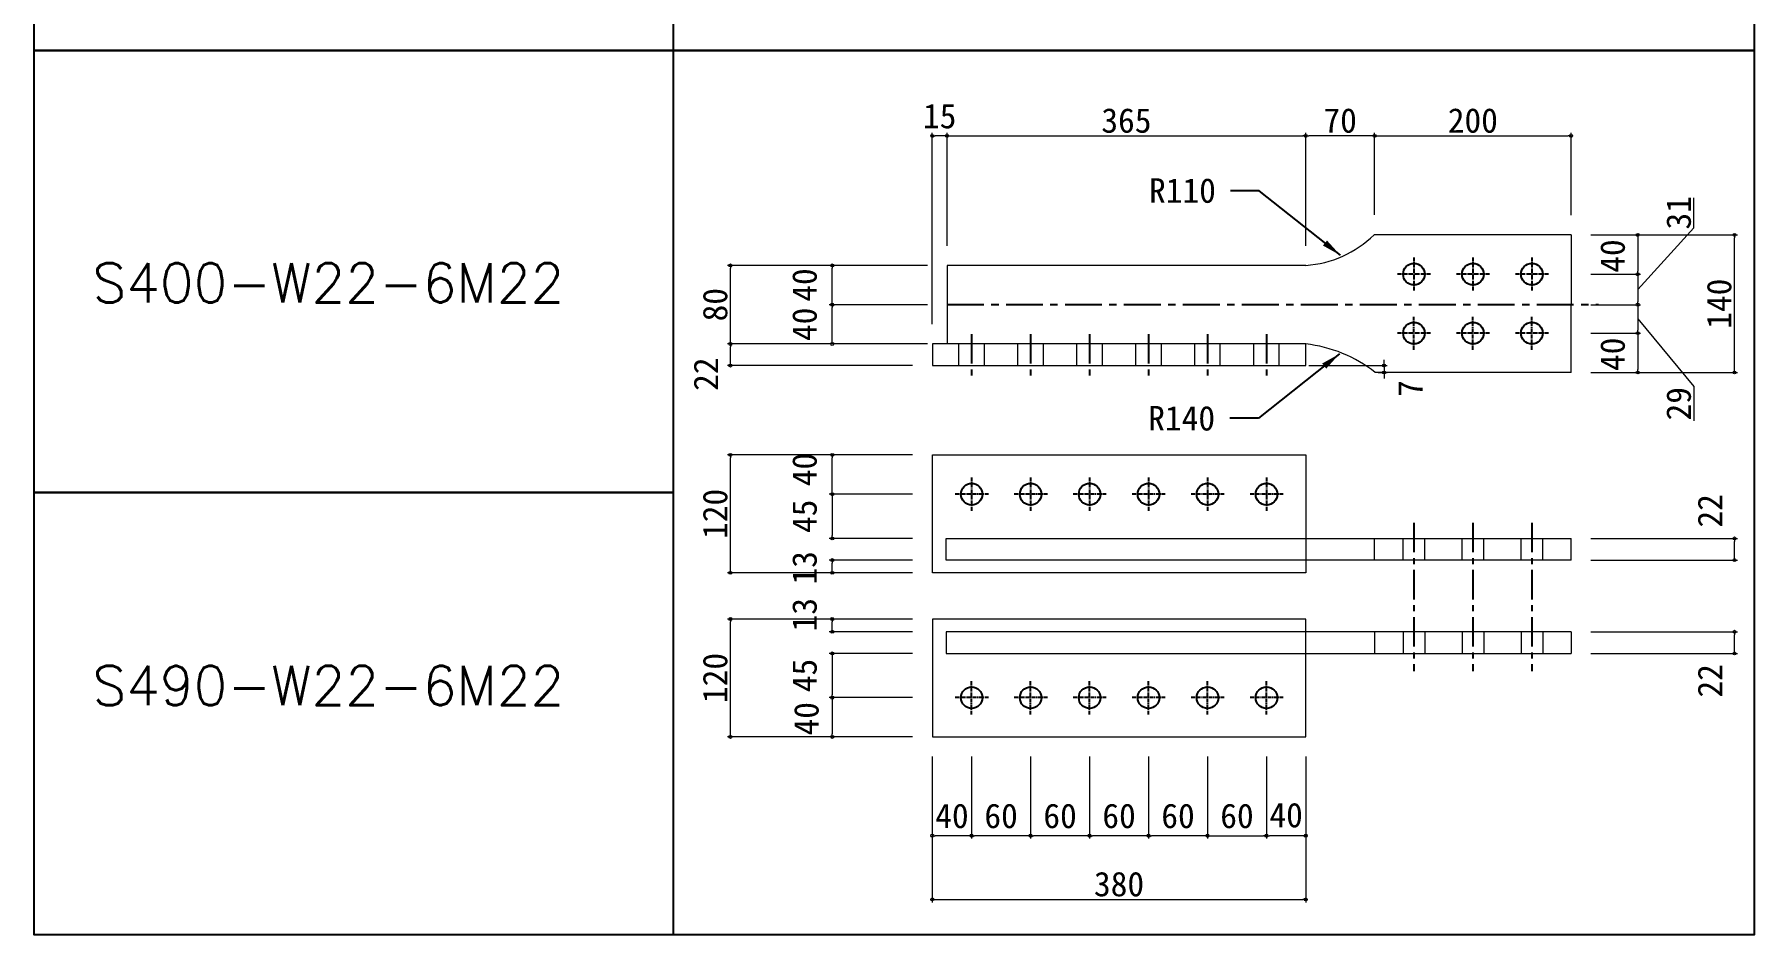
# Model space of a CAD drawing. Header units: millimetres. Extents: x 1734744 to 1747403, y -162396 to -155330.
# Drawn here: x 1742834 to 1744576, y -159491 to -158574 of the extents above; entities that cross this region are included whole.
import ezdxf

# ---------------------------------------------------------------- set-up
doc = ezdxf.new("R2010")
doc.units = ezdxf.units.MM
doc.header["$LTSCALE"] = 3
doc.linetypes.add('CENTER', pattern=[2, 1.25, -0.25, 0.25, -0.25])
doc.layers.get('DEFPOINTS').update_dxf_attribs({"color": 250})
doc.layers.add('01', color=7, linetype='Continuous')
doc.styles.add('KANJI', font='txt.shx', dxfattribs={"bigfont": 'extfont2.shx'})
doc.styles.get("Standard").update_dxf_attribs({"font": ''})
doc.styles.get('Standard').set_extended_font_data('MS Gothic')
doc.dimstyles.new('コピー ～ 一般寸法-小さめ', dxfattribs={"dimtxt": 25, "dimasz": 3, "dimexe": 3, "dimexo": 3, "dimgap": 3, "dimtad": 1, "dimtxsty": 'Standard', "dimblk": 'ORIGIN', "dimcen": 0, "dimclrd": 256, "dimclre": 256, "dimclrt": 256, "dimadec": 0, "dimazin": 0, "dimtfac": 1, "dimtmove": 1, "dimatfit": 2, "dimfxl": 0, "dimtolj": 2, "dimlwd": 5, "dimlwe": 5, "dimarcsym": 0})
doc.dimstyles.new('コピー(2) - Standard', dxfattribs={"dimtxt": 25, "dimasz": 20, "dimexe": 0.18, "dimexo": 0.0625, "dimgap": 15, "dimtad": 1, "dimdec": 0, "dimzin": 0, "dimdsep": 46, "dimtxsty": 'Standard', "dimblk": 'DOTSMALL', "dimcen": 0.09, "dimadec": 0, "dimazin": 0, "dimtfac": 1, "dimtdec": 0, "dimtofl": 0, "dimtmove": 0, "dimatfit": 3, "dimfxl": 0, "dimtolj": 1, "dimtzin": 0, "dimarcsym": 0})
doc.dimstyles.new('一般寸法-小さめ', dxfattribs={"dimtxt": 25, "dimasz": 3, "dimexe": 3, "dimexo": 3, "dimgap": 3, "dimtad": 1, "dimtxsty": 'Standard', "dimblk": 'ORIGIN', "dimcen": 0, "dimclrd": 256, "dimclre": 256, "dimclrt": 256, "dimadec": 0, "dimazin": 0, "dimtfac": 1, "dimtmove": 2, "dimatfit": 2, "dimfxl": 0, "dimtolj": 2, "dimlwd": 5, "dimlwe": 5, "dimarcsym": 0})

# ---------------------------------------------------------------- blocks, each defined once
blk = doc.blocks.new('_Origin')
at = {"color": 0, "linetype": 'ByBlock', "lineweight": -2}
blk.add_line((0, 0), (-1, 0), dxfattribs=at)
blk.add_circle((0, 0), 0.5, dxfattribs=at)
blk = doc.blocks.new('*D7862')
at = {"layer": '01', "lineweight": 5}
for p, q in [((1743728, -159002.5), (1743539.6, -159002.5)), ((1743542.6, -159119.5), (1743542.6, -159005.5)), ((1743728, -159122.5), (1743539.6, -159122.5))]:
    blk.add_line(p, q, dxfattribs=at)
at = {"layer": 'DEFPOINTS', "color": 0}
for p in [(1743542.6, -159002.5), (1743748, -159002.5), (1743748, -159122.5)]:
    blk.add_point(p, dxfattribs=at)
at = {"layer": '01', "lineweight": 5, "xscale": 3, "yscale": 3, "zscale": 3}
for p, rotation in [((1743542.6, -159002.5), 90), ((1743542.6, -159122.5), 270)]:
    blk.add_blockref('_Origin', p, dxfattribs=dict(at, rotation=rotation))
at = {"layer": '01', "insert": (1743527.1, -159062.5), "char_height": 25, "attachment_point": 5, "rotation": 90}
blk.add_mtext('\\A2;120', dxfattribs=at)
blk = doc.blocks.new('*D7559')
at = {"layer": '01', "lineweight": 5}
for p, q in [((1744418, -159182.5), (1744567.2, -159182.5)), ((1744564.2, -159201.5), (1744564.2, -159185.5)), ((1744418, -159204.5), (1744567.2, -159204.5))]:
    blk.add_line(p, q, dxfattribs=at)
at = {"layer": 'DEFPOINTS', "color": 0}
for p in [(1744398, -159182.5), (1744564.2, -159182.5), (1744398, -159204.5)]:
    blk.add_point(p, dxfattribs=at)
at = {"layer": '01', "lineweight": 5, "xscale": 3, "yscale": 3, "zscale": 3}
for p, rotation in [((1744564.2, -159182.5), 90), ((1744564.2, -159204.5), 270)]:
    blk.add_blockref('_Origin', p, dxfattribs=dict(at, rotation=rotation))
at = {"layer": '01', "insert": (1744539.2, -159232.4), "char_height": 25, "attachment_point": 5, "rotation": 90}
blk.add_mtext('\\A2;22', dxfattribs=at)
blk = doc.blocks.new('*D7863')
at = {"layer": '01', "lineweight": 5}
for p, q in [((1744418, -159087.5), (1744567.2, -159087.5)), ((1744564.2, -159106.5), (1744564.2, -159090.5)), ((1744418, -159109.5), (1744567.2, -159109.5))]:
    blk.add_line(p, q, dxfattribs=at)
at = {"layer": 'DEFPOINTS', "color": 0}
for p in [(1744398, -159087.5), (1744564.2, -159087.5), (1744398, -159109.5)]:
    blk.add_point(p, dxfattribs=at)
at = {"layer": '01', "lineweight": 5, "xscale": 3, "yscale": 3, "zscale": 3}
for p, rotation in [((1744564.2, -159087.5), 90), ((1744564.2, -159109.5), 270)]:
    blk.add_blockref('_Origin', p, dxfattribs=dict(at, rotation=rotation))
at = {"layer": '01', "insert": (1744539.2, -159059.4), "char_height": 25, "attachment_point": 5, "rotation": 90}
blk.add_mtext('\\A2;22', dxfattribs=at)
blk = doc.blocks.new('*D7560')
at = {"layer": '01', "lineweight": 5}
for p, q in [((1744418, -158778.6), (1744567.2, -158778.6)), ((1744564.2, -158915.6), (1744564.2, -158781.6)), ((1744418, -158918.6), (1744567.2, -158918.6))]:
    blk.add_line(p, q, dxfattribs=at)
at = {"layer": 'DEFPOINTS', "color": 0}
for p in [(1744398, -158778.6), (1744564.2, -158778.6), (1744398, -158918.6)]:
    blk.add_point(p, dxfattribs=at)
at = {"layer": '01', "lineweight": 5, "xscale": 3, "yscale": 3, "zscale": 3}
for p, rotation in [((1744564.2, -158778.6), 90), ((1744564.2, -158918.6), 270)]:
    blk.add_blockref('_Origin', p, dxfattribs=dict(at, rotation=rotation))
at = {"layer": '01', "insert": (1744548.7, -158848.6), "char_height": 25, "attachment_point": 5, "rotation": 90}
blk.add_mtext('\\A2;140', dxfattribs=at)
blk = doc.blocks.new('*D7561')
at = {"layer": '01', "lineweight": 5}
for p, q in [((1743728, -159002.5), (1743643.2, -159002.5)), ((1743646.2, -159039.5), (1743646.2, -159005.5)), ((1743728, -159042.5), (1743643.2, -159042.5))]:
    blk.add_line(p, q, dxfattribs=at)
at = {"layer": 'DEFPOINTS', "color": 0}
for p in [(1743646.2, -159002.5), (1743748, -159002.5), (1743748, -159042.5)]:
    blk.add_point(p, dxfattribs=at)
at = {"layer": '01', "lineweight": 5, "xscale": 3, "yscale": 3, "zscale": 3}
for p, rotation in [((1743646.2, -159002.5), 90), ((1743646.2, -159042.5), 270)]:
    blk.add_blockref('_Origin', p, dxfattribs=dict(at, rotation=rotation))
at = {"layer": '01', "insert": (1743618.1, -159017.4), "char_height": 25, "attachment_point": 5, "rotation": 90}
blk.add_mtext('\\A2;40', dxfattribs=at)
blk = doc.blocks.new('*D7562')
at = {"layer": '01', "lineweight": 5}
for p, q in [((1743728, -159109.5), (1743643.2, -159109.5)), ((1743646.2, -159119.5), (1743646.2, -159112.5)), ((1743728, -159122.5), (1743643.2, -159122.5))]:
    blk.add_line(p, q, dxfattribs=at)
at = {"layer": 'DEFPOINTS', "color": 0}
for p in [(1743646.2, -159109.5), (1743748, -159109.5), (1743748, -159122.5)]:
    blk.add_point(p, dxfattribs=at)
at = {"layer": '01', "lineweight": 5, "xscale": 3, "yscale": 3, "zscale": 3}
for p, rotation in [((1743646.2, -159109.5), 90), ((1743646.2, -159122.5), 270)]:
    blk.add_blockref('_Origin', p, dxfattribs=dict(at, rotation=rotation))
at = {"layer": '01', "insert": (1743618.1, -159117.4), "char_height": 25, "attachment_point": 5, "rotation": 90}
blk.add_mtext('\\A2;13', dxfattribs=at)
blk = doc.blocks.new('*D7864')
at = {"layer": '01', "lineweight": 5}
for p, q in [((1743748, -158869.6), (1743748, -158674.8)), ((1743760, -158677.8), (1743751, -158677.8)), ((1743763, -158789.6), (1743763, -158674.8))]:
    blk.add_line(p, q, dxfattribs=at)
at = {"layer": 'DEFPOINTS', "color": 0}
for p in [(1743748, -158677.8), (1743763, -158809.6), (1743748, -158889.6)]:
    blk.add_point(p, dxfattribs=at)
at = {"layer": '01', "lineweight": 5, "xscale": 3, "yscale": 3, "zscale": 3, "rotation": 180}
blk.add_blockref('_Origin', (1743748, -158677.8), dxfattribs=at)
at = {"layer": '01', "lineweight": 5, "xscale": 3, "yscale": 3, "zscale": 3}
blk.add_blockref('_Origin', (1743763, -158677.8), dxfattribs=at)
at = {"layer": '01', "insert": (1743755.5, -158657.8), "char_height": 25, "attachment_point": 5}
blk.add_mtext('\\A2;15', dxfattribs=at)
blk = doc.blocks.new('*D7865')
at = {"layer": '01', "lineweight": 5}
for p, q in [((1743743, -158809.6), (1743539.6, -158809.6)), ((1743542.6, -158886.6), (1743542.6, -158812.6)), ((1743743, -158889.6), (1743539.6, -158889.6))]:
    blk.add_line(p, q, dxfattribs=at)
at = {"layer": 'DEFPOINTS', "color": 0}
for p in [(1743542.6, -158809.6), (1743763, -158809.6), (1743763, -158889.6)]:
    blk.add_point(p, dxfattribs=at)
at = {"layer": '01', "lineweight": 5, "xscale": 3, "yscale": 3, "zscale": 3}
for p, rotation in [((1743542.6, -158809.6), 90), ((1743542.6, -158889.6), 270)]:
    blk.add_blockref('_Origin', p, dxfattribs=dict(at, rotation=rotation))
at = {"layer": '01', "insert": (1743527.1, -158849.6), "char_height": 25, "attachment_point": 5, "rotation": 90}
blk.add_mtext('\\A2;80', dxfattribs=at)
blk = doc.blocks.new('*D7866')
at = {"layer": '01', "lineweight": 5}
for p, q in [((1743728, -158889.6), (1743539.6, -158889.6)), ((1743542.6, -158908.6), (1743542.6, -158892.6)), ((1743728, -158911.6), (1743539.6, -158911.6))]:
    blk.add_line(p, q, dxfattribs=at)
at = {"layer": 'DEFPOINTS', "color": 0}
for p in [(1743542.6, -158889.6), (1743748, -158889.6), (1743748, -158911.6)]:
    blk.add_point(p, dxfattribs=at)
at = {"layer": '01', "lineweight": 5, "xscale": 3, "yscale": 3, "zscale": 3}
for p, rotation in [((1743542.6, -158889.6), 90), ((1743542.6, -158911.6), 270)]:
    blk.add_blockref('_Origin', p, dxfattribs=dict(at, rotation=rotation))
at = {"layer": '01', "insert": (1743517.6, -158920.3), "char_height": 25, "attachment_point": 5, "rotation": 90}
blk.add_mtext('\\A2;22', dxfattribs=at)
blk = doc.blocks.new('*D7563')
at = {"layer": '01', "lineweight": 5}
for p, q in [((1743763, -158789.6), (1743763, -158674.8)), ((1743766, -158677.8), (1744125, -158677.8)), ((1744128, -158789.6), (1744128, -158674.8))]:
    blk.add_line(p, q, dxfattribs=at)
at = {"layer": 'DEFPOINTS', "color": 0}
for p in [(1744128, -158677.8), (1743763, -158809.6), (1744128, -158809.6)]:
    blk.add_point(p, dxfattribs=at)
at = {"layer": '01', "lineweight": 5, "xscale": 3, "yscale": 3, "zscale": 3, "rotation": 180}
blk.add_blockref('_Origin', (1743763, -158677.8), dxfattribs=at)
at = {"layer": '01', "lineweight": 5, "xscale": 3, "yscale": 3, "zscale": 3}
blk.add_blockref('_Origin', (1744128, -158677.8), dxfattribs=at)
at = {"layer": '01', "insert": (1743945.5, -158662.3), "char_height": 25, "attachment_point": 5}
blk.add_mtext('\\A2;365', dxfattribs=at)
blk = doc.blocks.new('*D7564')
at = {"layer": '01', "lineweight": 5}
for p, q in [((1744128, -158789.6), (1744128, -158674.8)), ((1744195, -158677.8), (1744131, -158677.8)), ((1744198, -158758.1), (1744198, -158674.8))]:
    blk.add_line(p, q, dxfattribs=at)
at = {"layer": 'DEFPOINTS', "color": 0}
for p in [(1744128, -158677.8), (1744198, -158778.1), (1744128, -158809.6)]:
    blk.add_point(p, dxfattribs=at)
at = {"layer": '01', "lineweight": 5, "xscale": 3, "yscale": 3, "zscale": 3, "rotation": 180}
blk.add_blockref('_Origin', (1744128, -158677.8), dxfattribs=at)
at = {"layer": '01', "lineweight": 5, "xscale": 3, "yscale": 3, "zscale": 3}
blk.add_blockref('_Origin', (1744198, -158677.8), dxfattribs=at)
at = {"layer": '01', "insert": (1744163, -158662.3), "char_height": 25, "attachment_point": 5}
blk.add_mtext('\\A2;70', dxfattribs=at)
blk = doc.blocks.new('*D7867')
at = {"layer": '01', "lineweight": 5}
for p, q in [((1744198, -158758.1), (1744198, -158674.8)), ((1744201, -158677.8), (1744395, -158677.8)), ((1744398, -158758.6), (1744398, -158674.8))]:
    blk.add_line(p, q, dxfattribs=at)
at = {"layer": 'DEFPOINTS', "color": 0}
for p in [(1744398, -158677.8), (1744198, -158778.1), (1744398, -158778.6)]:
    blk.add_point(p, dxfattribs=at)
at = {"layer": '01', "lineweight": 5, "xscale": 3, "yscale": 3, "zscale": 3, "rotation": 180}
blk.add_blockref('_Origin', (1744198, -158677.8), dxfattribs=at)
at = {"layer": '01', "lineweight": 5, "xscale": 3, "yscale": 3, "zscale": 3}
blk.add_blockref('_Origin', (1744398, -158677.8), dxfattribs=at)
at = {"layer": '01', "insert": (1744298, -158662.3), "char_height": 25, "attachment_point": 5}
blk.add_mtext('\\A2;200', dxfattribs=at)
blk = doc.blocks.new('*D7565')
at = {"layer": '01', "lineweight": 5}
for p, q in [((1744418, -158778.6), (1744468.7, -158778.6)), ((1744465.7, -158781.6), (1744465.7, -158815.6)), ((1744418, -158818.6), (1744468.7, -158818.6))]:
    blk.add_line(p, q, dxfattribs=at)
at = {"layer": 'DEFPOINTS', "color": 0}
for p in [(1744398, -158778.6), (1744398, -158818.6), (1744465.7, -158818.6)]:
    blk.add_point(p, dxfattribs=at)
at = {"layer": '01', "lineweight": 5, "xscale": 3, "yscale": 3, "zscale": 3}
for p, rotation in [((1744465.7, -158778.6), 90), ((1744465.7, -158818.6), 270)]:
    blk.add_blockref('_Origin', p, dxfattribs=dict(at, rotation=rotation))
at = {"layer": '01', "insert": (1744440.3, -158800.1), "char_height": 25, "attachment_point": 5, "rotation": 90}
blk.add_mtext('\\A2;40', dxfattribs=at)
blk = doc.blocks.new('*D7566')
at = {"layer": '01', "lineweight": 5}
for p, q in [((1744523, -158771.5), (1744523, -158740.7)), ((1744465.7, -158834.1), (1744523, -158771.5)), ((1744418, -158818.6), (1744468.7, -158818.6)), ((1744465.7, -158821.6), (1744465.7, -158846.6)), ((1744418, -158849.6), (1744468.7, -158849.6))]:
    blk.add_line(p, q, dxfattribs=at)
at = {"layer": 'DEFPOINTS', "color": 0}
for p in [(1744398, -158818.6), (1744398, -158849.6), (1744465.7, -158849.6)]:
    blk.add_point(p, dxfattribs=at)
at = {"layer": '01', "lineweight": 5, "xscale": 3, "yscale": 3, "zscale": 3}
for p, rotation in [((1744465.7, -158818.6), 90), ((1744465.7, -158849.6), 270)]:
    blk.add_blockref('_Origin', p, dxfattribs=dict(at, rotation=rotation))
at = {"layer": '01', "insert": (1744507.5, -158756.1), "char_height": 25, "attachment_point": 5, "rotation": 90}
blk.add_mtext('\\A2;31', dxfattribs=at)
blk = doc.blocks.new('*D7567')
at = {"layer": '01', "lineweight": 5}
for p, q in [((1744418, -158849.6), (1744468.7, -158849.6)), ((1744465.7, -158852.6), (1744465.7, -158875.6)), ((1744465.7, -158864.1), (1744523, -158932.9)), ((1744418, -158878.6), (1744468.7, -158878.6)), ((1744523, -158932.9), (1744523, -158967.9))]:
    blk.add_line(p, q, dxfattribs=at)
at = {"layer": 'DEFPOINTS', "color": 0}
for p in [(1744398, -158849.6), (1744398, -158878.6), (1744465.7, -158878.6)]:
    blk.add_point(p, dxfattribs=at)
at = {"layer": '01', "lineweight": 5, "xscale": 3, "yscale": 3, "zscale": 3}
for p, rotation in [((1744465.7, -158849.6), 90), ((1744465.7, -158878.6), 270)]:
    blk.add_blockref('_Origin', p, dxfattribs=dict(at, rotation=rotation))
at = {"layer": '01', "insert": (1744507.5, -158950.4), "char_height": 25, "attachment_point": 5, "rotation": 90}
blk.add_mtext('\\A2;29', dxfattribs=at)
blk = doc.blocks.new('*D7568')
at = {"layer": '01', "lineweight": 5}
for p, q in [((1744418, -158878.6), (1744468.7, -158878.6)), ((1744465.7, -158881.6), (1744465.7, -158915.6)), ((1744418, -158918.6), (1744468.7, -158918.6))]:
    blk.add_line(p, q, dxfattribs=at)
at = {"layer": 'DEFPOINTS', "color": 0}
for p in [(1744398, -158878.6), (1744398, -158918.6), (1744465.7, -158918.6)]:
    blk.add_point(p, dxfattribs=at)
at = {"layer": '01', "lineweight": 5, "xscale": 3, "yscale": 3, "zscale": 3}
for p, rotation in [((1744465.7, -158878.6), 90), ((1744465.7, -158918.6), 270)]:
    blk.add_blockref('_Origin', p, dxfattribs=dict(at, rotation=rotation))
at = {"layer": '01', "insert": (1744440.3, -158900.1), "char_height": 25, "attachment_point": 5, "rotation": 90}
blk.add_mtext('\\A2;40', dxfattribs=at)
blk = doc.blocks.new('*D7868')
at = {"layer": '01', "lineweight": 5}
for p, q in [((1743728, -159169.5), (1743539.6, -159169.5)), ((1743542.6, -159286.5), (1743542.6, -159172.5)), ((1743728, -159289.5), (1743539.6, -159289.5))]:
    blk.add_line(p, q, dxfattribs=at)
at = {"layer": 'DEFPOINTS', "color": 0}
for p in [(1743542.6, -159169.5), (1743748, -159169.5), (1743748, -159289.5)]:
    blk.add_point(p, dxfattribs=at)
at = {"layer": '01', "lineweight": 5, "xscale": 3, "yscale": 3, "zscale": 3}
for p, rotation in [((1743542.6, -159169.5), 90), ((1743542.6, -159289.5), 270)]:
    blk.add_blockref('_Origin', p, dxfattribs=dict(at, rotation=rotation))
at = {"layer": '01', "insert": (1743527.1, -159229.5), "char_height": 25, "attachment_point": 5, "rotation": 90}
blk.add_mtext('\\A2;120', dxfattribs=at)
blk = doc.blocks.new('*D7569')
at = {"layer": '01', "lineweight": 5}
for p, q in [((1743728, -159169.5), (1743643.2, -159169.5)), ((1743728, -159182.5), (1743643.2, -159182.5)), ((1743646.2, -159179.5), (1743646.2, -159172.5))]:
    blk.add_line(p, q, dxfattribs=at)
at = {"layer": 'DEFPOINTS', "color": 0}
for p in [(1743646.2, -159169.5), (1743748, -159169.5), (1743748, -159182.5)]:
    blk.add_point(p, dxfattribs=at)
at = {"layer": '01', "lineweight": 5, "xscale": 3, "yscale": 3, "zscale": 3}
for p, rotation in [((1743646.2, -159169.5), 90), ((1743646.2, -159182.5), 270)]:
    blk.add_blockref('_Origin', p, dxfattribs=dict(at, rotation=rotation))
at = {"layer": '01', "insert": (1743618.1, -159165.1), "char_height": 25, "attachment_point": 5, "rotation": 90}
blk.add_mtext('\\A2;13', dxfattribs=at)
blk = doc.blocks.new('*D7570')
at = {"layer": '01', "lineweight": 5}
for p, q in [((1743728, -159249.5), (1743643.2, -159249.5)), ((1743646.2, -159252.5), (1743646.2, -159286.5)), ((1743728, -159289.5), (1743643.2, -159289.5))]:
    blk.add_line(p, q, dxfattribs=at)
at = {"layer": 'DEFPOINTS', "color": 0}
for p in [(1743748, -159249.5), (1743646.2, -159289.5), (1743748, -159289.5)]:
    blk.add_point(p, dxfattribs=at)
at = {"layer": '01', "lineweight": 5, "xscale": 3, "yscale": 3, "zscale": 3}
for p, rotation in [((1743646.2, -159249.5), 90), ((1743646.2, -159289.5), 270)]:
    blk.add_blockref('_Origin', p, dxfattribs=dict(at, rotation=rotation))
at = {"layer": '01', "insert": (1743620, -159271), "char_height": 25, "attachment_point": 5, "rotation": 90}
blk.add_mtext('\\A2;40', dxfattribs=at)
blk = doc.blocks.new('*D7869')
at = {"layer": '01', "lineweight": 5}
for p, q in [((1743748, -159309.5), (1743748, -159457.9)), ((1744128, -159309.5), (1744128, -159457.9)), ((1743751, -159454.9), (1744125, -159454.9))]:
    blk.add_line(p, q, dxfattribs=at)
at = {"layer": 'DEFPOINTS', "color": 0}
for p in [(1743748, -159289.5), (1744128, -159289.5), (1744128, -159454.9)]:
    blk.add_point(p, dxfattribs=at)
at = {"layer": '01', "lineweight": 5, "xscale": 3, "yscale": 3, "zscale": 3, "rotation": 180}
blk.add_blockref('_Origin', (1743748, -159454.9), dxfattribs=at)
at = {"layer": '01', "lineweight": 5, "xscale": 3, "yscale": 3, "zscale": 3}
blk.add_blockref('_Origin', (1744128, -159454.9), dxfattribs=at)
at = {"layer": '01', "insert": (1743938, -159439.4), "char_height": 25, "attachment_point": 5}
blk.add_mtext('\\A2;380', dxfattribs=at)
blk = doc.blocks.new('*D7571')
at = {"layer": '01', "lineweight": 5}
for p, q in [((1743848, -159309.5), (1743848, -159393)), ((1743908, -159309.5), (1743908, -159393)), ((1743905, -159390), (1743851, -159390))]:
    blk.add_line(p, q, dxfattribs=at)
at = {"layer": 'DEFPOINTS', "color": 0}
for p in [(1743848, -159289.5), (1743908, -159289.5), (1743848, -159390)]:
    blk.add_point(p, dxfattribs=at)
at = {"layer": '01', "lineweight": 5, "xscale": 3, "yscale": 3, "zscale": 3, "rotation": 180}
blk.add_blockref('_Origin', (1743848, -159390), dxfattribs=at)
at = {"layer": '01', "lineweight": 5, "xscale": 3, "yscale": 3, "zscale": 3}
blk.add_blockref('_Origin', (1743908, -159390), dxfattribs=at)
at = {"layer": '01', "insert": (1743878, -159370), "char_height": 25, "attachment_point": 5}
blk.add_mtext('\\A2;60', dxfattribs=at)
blk = doc.blocks.new('*D7572')
at = {"layer": '01', "lineweight": 5}
for p, q in [((1743748, -159309.5), (1743748, -159393)), ((1743788, -159309.5), (1743788, -159393)), ((1743785, -159390), (1743751, -159390))]:
    blk.add_line(p, q, dxfattribs=at)
at = {"layer": 'DEFPOINTS', "color": 0}
for p in [(1743748, -159289.5), (1743788, -159289.5), (1743748, -159390)]:
    blk.add_point(p, dxfattribs=at)
at = {"layer": '01', "lineweight": 5, "xscale": 3, "yscale": 3, "zscale": 3, "rotation": 180}
blk.add_blockref('_Origin', (1743748, -159390), dxfattribs=at)
at = {"layer": '01', "lineweight": 5, "xscale": 3, "yscale": 3, "zscale": 3}
blk.add_blockref('_Origin', (1743788, -159390), dxfattribs=at)
at = {"layer": '01', "insert": (1743768, -159370), "char_height": 25, "attachment_point": 5}
blk.add_mtext('\\A2;40', dxfattribs=at)
blk = doc.blocks.new('*D7573')
at = {"layer": '01', "lineweight": 5}
for p, q in [((1743968, -159309.5), (1743968, -159393)), ((1744028, -159309.5), (1744028, -159393)), ((1744025, -159390), (1743971, -159390))]:
    blk.add_line(p, q, dxfattribs=at)
at = {"layer": 'DEFPOINTS', "color": 0}
for p in [(1743968, -159289.5), (1744028, -159289.5), (1743968, -159390)]:
    blk.add_point(p, dxfattribs=at)
at = {"layer": '01', "lineweight": 5, "xscale": 3, "yscale": 3, "zscale": 3, "rotation": 180}
blk.add_blockref('_Origin', (1743968, -159390), dxfattribs=at)
at = {"layer": '01', "lineweight": 5, "xscale": 3, "yscale": 3, "zscale": 3}
blk.add_blockref('_Origin', (1744028, -159390), dxfattribs=at)
at = {"layer": '01', "insert": (1743998, -159370), "char_height": 25, "attachment_point": 5}
blk.add_mtext('\\A2;60', dxfattribs=at)
blk = doc.blocks.new('*D7574')
at = {"layer": '01', "lineweight": 5}
for p, q in [((1744028, -159309.5), (1744028, -159393)), ((1744088, -159309.5), (1744088, -159393)), ((1744031, -159390), (1744085, -159390))]:
    blk.add_line(p, q, dxfattribs=at)
at = {"layer": 'DEFPOINTS', "color": 0}
for p in [(1744028, -159289.5), (1744088, -159289.5), (1744088, -159390)]:
    blk.add_point(p, dxfattribs=at)
at = {"layer": '01', "lineweight": 5, "xscale": 3, "yscale": 3, "zscale": 3, "rotation": 180}
blk.add_blockref('_Origin', (1744028, -159390), dxfattribs=at)
at = {"layer": '01', "lineweight": 5, "xscale": 3, "yscale": 3, "zscale": 3}
blk.add_blockref('_Origin', (1744088, -159390), dxfattribs=at)
at = {"layer": '01', "insert": (1744058, -159370), "char_height": 25, "attachment_point": 5}
blk.add_mtext('\\A2;60', dxfattribs=at)
blk = doc.blocks.new('*D7575')
at = {"layer": '01', "lineweight": 5}
for p, q in [((1744088, -159309.5), (1744088, -159393)), ((1744128, -159309.5), (1744128, -159393)), ((1744125, -159390), (1744091, -159390))]:
    blk.add_line(p, q, dxfattribs=at)
at = {"layer": 'DEFPOINTS', "color": 0}
for p in [(1744088, -159289.5), (1744128, -159289.5), (1744088, -159390)]:
    blk.add_point(p, dxfattribs=at)
at = {"layer": '01', "lineweight": 5, "xscale": 3, "yscale": 3, "zscale": 3, "rotation": 180}
blk.add_blockref('_Origin', (1744088, -159390), dxfattribs=at)
at = {"layer": '01', "lineweight": 5, "xscale": 3, "yscale": 3, "zscale": 3}
blk.add_blockref('_Origin', (1744128, -159390), dxfattribs=at)
at = {"layer": '01', "insert": (1744108, -159369.2), "char_height": 25, "attachment_point": 5}
blk.add_mtext('\\A2;40', dxfattribs=at)
blk = doc.blocks.new('*D7576')
at = {"layer": '01', "lineweight": 5}
for p, q in [((1743743, -158849.6), (1743643.2, -158849.6)), ((1743646.2, -158886.6), (1743646.2, -158852.6)), ((1743728, -158889.6), (1743643.2, -158889.6))]:
    blk.add_line(p, q, dxfattribs=at)
at = {"layer": 'DEFPOINTS', "color": 0}
for p in [(1743646.2, -158849.6), (1743763, -158849.6), (1743748, -158889.6)]:
    blk.add_point(p, dxfattribs=at)
at = {"layer": '01', "lineweight": 5, "xscale": 3, "yscale": 3, "zscale": 3}
for p, rotation in [((1743646.2, -158849.6), 90), ((1743646.2, -158889.6), 270)]:
    blk.add_blockref('_Origin', p, dxfattribs=dict(at, rotation=rotation))
at = {"layer": '01', "insert": (1743618.1, -158869.6), "char_height": 25, "attachment_point": 5, "rotation": 90}
blk.add_mtext('\\A2;40', dxfattribs=at)
blk = doc.blocks.new('*D7577')
at = {"layer": '01', "lineweight": 5}
for p, q in [((1743743, -158809.6), (1743643.2, -158809.6)), ((1743646.2, -158846.6), (1743646.2, -158812.6)), ((1743743, -158849.6), (1743643.2, -158849.6))]:
    blk.add_line(p, q, dxfattribs=at)
at = {"layer": 'DEFPOINTS', "color": 0}
for p in [(1743646.2, -158809.6), (1743763, -158809.6), (1743763, -158849.6)]:
    blk.add_point(p, dxfattribs=at)
at = {"layer": '01', "lineweight": 5, "xscale": 3, "yscale": 3, "zscale": 3}
for p, rotation in [((1743646.2, -158809.6), 90), ((1743646.2, -158849.6), 270)]:
    blk.add_blockref('_Origin', p, dxfattribs=dict(at, rotation=rotation))
at = {"layer": '01', "insert": (1743618.1, -158829.6), "char_height": 25, "attachment_point": 5, "rotation": 90}
blk.add_mtext('\\A2;40', dxfattribs=at)
blk = doc.blocks.new('_DotSmall')
at = {"color": 0, "linetype": 'ByBlock', "const_width": 0.5}
blk.add_lwpolyline([(-0.0625, 0, 1), (0.0625, 0, 1)], format="xyb", close=True, dxfattribs=at)
blk = doc.blocks.new('*D7870')
at = {"layer": '01', "lineweight": 5}
for p, q in [((1744207.7, -158908.6), (1744207.7, -158905.6)), ((1744131, -158911.6), (1744210.7, -158911.6)), ((1744201.7, -158918.6), (1744210.7, -158918.6)), ((1744207.7, -158911.6), (1744207.7, -158918.6)), ((1744207.7, -158921.6), (1744207.7, -158924.6))]:
    blk.add_line(p, q, dxfattribs=at)
at = {"layer": 'DEFPOINTS', "color": 0}
for p in [(1744128, -158911.6), (1744198.7, -158918.6), (1744207.7, -158918.6)]:
    blk.add_point(p, dxfattribs=at)
at = {"layer": '01', "lineweight": 5, "xscale": 3, "yscale": 3, "zscale": 3}
for p, rotation in [((1744207.7, -158911.6), 270), ((1744207.7, -158918.6), 90)]:
    blk.add_blockref('_Origin', p, dxfattribs=dict(at, rotation=rotation))
at = {"layer": '01', "insert": (1744234.4, -158934.9), "char_height": 25, "attachment_point": 5, "rotation": 90}
blk.add_mtext('\\A2;7', dxfattribs=at)
blk = doc.blocks.new('*D7578')
at = {"layer": '01', "lineweight": 5}
for p, q in [((1743728, -159042.5), (1743643.2, -159042.5)), ((1743646.2, -159045.5), (1743646.2, -159084.5)), ((1743728, -159087.5), (1743643.2, -159087.5))]:
    blk.add_line(p, q, dxfattribs=at)
at = {"layer": 'DEFPOINTS', "color": 0}
for p in [(1743748, -159042.5), (1743646.2, -159087.5), (1743748, -159087.5)]:
    blk.add_point(p, dxfattribs=at)
at = {"layer": '01', "lineweight": 5, "xscale": 3, "yscale": 3, "zscale": 3}
for p, rotation in [((1743646.2, -159042.5), 90), ((1743646.2, -159087.5), 270)]:
    blk.add_blockref('_Origin', p, dxfattribs=dict(at, rotation=rotation))
at = {"layer": '01', "insert": (1743618.1, -159065), "char_height": 25, "attachment_point": 5, "rotation": 90}
blk.add_mtext('\\A2;45', dxfattribs=at)
blk = doc.blocks.new('*D7579')
at = {"layer": '01', "lineweight": 5}
for p, q in [((1743728, -159204.5), (1743643.2, -159204.5)), ((1743646.2, -159207.5), (1743646.2, -159246.5)), ((1743728, -159249.5), (1743643.2, -159249.5))]:
    blk.add_line(p, q, dxfattribs=at)
at = {"layer": 'DEFPOINTS', "color": 0}
for p in [(1743748, -159204.5), (1743646.2, -159249.5), (1743748, -159249.5)]:
    blk.add_point(p, dxfattribs=at)
at = {"layer": '01', "lineweight": 5, "xscale": 3, "yscale": 3, "zscale": 3}
for p, rotation in [((1743646.2, -159204.5), 90), ((1743646.2, -159249.5), 270)]:
    blk.add_blockref('_Origin', p, dxfattribs=dict(at, rotation=rotation))
at = {"layer": '01', "insert": (1743618.1, -159227), "char_height": 25, "attachment_point": 5, "rotation": 90}
blk.add_mtext('\\A2;45', dxfattribs=at)
blk = doc.blocks.new('*D7580')
at = {"layer": '01', "lineweight": 5}
for p, q in [((1743788, -159309.5), (1743788, -159393)), ((1743848, -159309.5), (1743848, -159393)), ((1743845, -159390), (1743791, -159390))]:
    blk.add_line(p, q, dxfattribs=at)
at = {"layer": 'DEFPOINTS', "color": 0}
for p in [(1743788, -159289.5), (1743848, -159289.5), (1743788, -159390)]:
    blk.add_point(p, dxfattribs=at)
at = {"layer": '01', "lineweight": 5, "xscale": 3, "yscale": 3, "zscale": 3, "rotation": 180}
blk.add_blockref('_Origin', (1743788, -159390), dxfattribs=at)
at = {"layer": '01', "lineweight": 5, "xscale": 3, "yscale": 3, "zscale": 3}
blk.add_blockref('_Origin', (1743848, -159390), dxfattribs=at)
at = {"layer": '01', "insert": (1743818, -159370), "char_height": 25, "attachment_point": 5}
blk.add_mtext('\\A2;60', dxfattribs=at)
blk = doc.blocks.new('*D7581')
at = {"layer": '01', "lineweight": 5}
for p, q in [((1743908, -159309.5), (1743908, -159393)), ((1743968, -159309.5), (1743968, -159393)), ((1743965, -159390), (1743911, -159390))]:
    blk.add_line(p, q, dxfattribs=at)
at = {"layer": 'DEFPOINTS', "color": 0}
for p in [(1743908, -159289.5), (1743968, -159289.5), (1743908, -159390)]:
    blk.add_point(p, dxfattribs=at)
at = {"layer": '01', "lineweight": 5, "xscale": 3, "yscale": 3, "zscale": 3, "rotation": 180}
blk.add_blockref('_Origin', (1743908, -159390), dxfattribs=at)
at = {"layer": '01', "lineweight": 5, "xscale": 3, "yscale": 3, "zscale": 3}
blk.add_blockref('_Origin', (1743968, -159390), dxfattribs=at)
at = {"layer": '01', "insert": (1743938, -159370), "char_height": 25, "attachment_point": 5}
blk.add_mtext('\\A2;60', dxfattribs=at)

msp = doc.modelspace()

# ---------------------------------------------------------------- linework, layer by layer
at = {"layer": '01', "color": 7, "lineweight": 18}
for p, q in [((1744398.042, -158778.569), (1744197.532, -158778.569)), ((1744398.042, -158778.569), (1744398.042, -158848.569)), ((1744128.042, -158809.569), (1743763.042, -158809.569)), ((1743763.042, -158809.569), (1743763.042, -158889.569)), ((1744398.042, -158918.569), (1744398.042, -158848.569)), ((1743748.042, -158889.569), (1743748.042, -158911.569)), ((1744128.042, -158889.569), (1743748.042, -158889.569)), ((1743775.042, -158911.569), (1743775.042, -158889.569)), ((1743801.042, -158911.569), (1743801.042, -158889.569)), ((1743835.042, -158911.569), (1743835.042, -158889.569)), ((1743861.042, -158911.569), (1743861.042, -158889.569)), ((1743895.042, -158911.569), (1743895.042, -158889.569)), ((1743921.042, -158911.569), (1743921.042, -158889.569)), ((1743955.042, -158911.569), (1743955.042, -158889.569)), ((1743981.042, -158911.569), (1743981.042, -158889.569)), ((1744015.042, -158911.569), (1744015.042, -158889.569)), ((1744041.042, -158911.569), (1744041.042, -158889.569)), ((1744075.042, -158911.569), (1744075.042, -158889.569)), ((1744101.042, -158911.569), (1744101.042, -158889.569)), ((1744128.042, -158911.569), (1744128.042, -158889.569)), ((1743748.042, -158911.569), (1744128.042, -158911.569)), ((1744398.042, -158918.569), (1744198.682, -158918.569)), ((1743748.042, -159122.526), (1743748.042, -159002.526)), ((1743748.042, -159002.526), (1744128.042, -159002.526)), ((1744128.042, -159002.526), (1744128.042, -159122.526)), ((1743762.042, -159109.526), (1743762.042, -159087.526)), ((1743762.042, -159087.526), (1744398.042, -159087.526)), ((1744198.042, -159109.526), (1744198.042, -159087.526)), ((1744227.042, -159109.526), (1744227.042, -159087.526)), ((1744249.042, -159109.526), (1744249.042, -159087.526)), ((1744287.042, -159109.526), (1744287.042, -159087.526)), ((1744309.042, -159109.526), (1744309.042, -159087.526)), ((1744347.042, -159109.526), (1744347.042, -159087.526)), ((1744369.042, -159109.526), (1744369.042, -159087.526)), ((1744398.042, -159109.526), (1744398.042, -159087.526)), ((1744398.042, -159109.526), (1743762.042, -159109.526)), ((1744128.042, -159122.526), (1743748.042, -159122.526)), ((1743748.042, -159169.526), (1743748.042, -159289.526)), ((1744128.042, -159169.526), (1743748.042, -159169.526)), ((1744128.042, -159289.526), (1744128.042, -159169.526)), ((1743762.042, -159182.526), (1743762.042, -159204.526)), ((1744398.042, -159182.526), (1743762.042, -159182.526)), ((1744198.042, -159182.526), (1744198.042, -159204.526)), ((1744227.042, -159182.526), (1744227.042, -159204.526)), ((1744249.042, -159182.526), (1744249.042, -159204.526)), ((1744287.042, -159182.526), (1744287.042, -159204.526)), ((1744309.042, -159182.526), (1744309.042, -159204.526)), ((1744347.042, -159182.526), (1744347.042, -159204.526)), ((1744369.042, -159182.526), (1744369.042, -159204.526)), ((1744398.042, -159182.526), (1744398.042, -159204.526)), ((1743762.042, -159204.526), (1744398.042, -159204.526)), ((1743748.042, -159289.526), (1744128.042, -159289.526))]:
    msp.add_line(p, q, dxfattribs=at)
at = {"layer": '01', "color": 7, "linetype": 'CENTER'}
for p, q in [((1744238.042, -158801.569), (1744238.042, -158835.569)), ((1744298.042, -158801.569), (1744298.042, -158835.569)), ((1744358.042, -158801.569), (1744358.042, -158835.569)), ((1744255.042, -158818.569), (1744221.042, -158818.569)), ((1744315.042, -158818.569), (1744281.042, -158818.569)), ((1744375.042, -158818.569), (1744341.042, -158818.569)), ((1744238.042, -158895.569), (1744238.042, -158861.569)), ((1744298.042, -158895.569), (1744298.042, -158861.569)), ((1744358.042, -158895.569), (1744358.042, -158861.569)), ((1744255.042, -158878.569), (1744221.042, -158878.569)), ((1744315.042, -158878.569), (1744281.042, -158878.569)), ((1744375.042, -158878.569), (1744341.042, -158878.569)), ((1743788.042, -159025.526), (1743788.042, -159059.526)), ((1743848.042, -159025.526), (1743848.042, -159059.526)), ((1743908.042, -159025.526), (1743908.042, -159059.526)), ((1743968.042, -159025.526), (1743968.042, -159059.526)), ((1744028.042, -159025.526), (1744028.042, -159059.526)), ((1744088.042, -159025.526), (1744088.042, -159059.526)), ((1743805.042, -159042.526), (1743771.042, -159042.526)), ((1743865.042, -159042.526), (1743831.042, -159042.526)), ((1743925.042, -159042.526), (1743891.042, -159042.526)), ((1743985.042, -159042.526), (1743951.042, -159042.526)), ((1744045.042, -159042.526), (1744011.042, -159042.526)), ((1744105.042, -159042.526), (1744071.042, -159042.526)), ((1743788.042, -159266.526), (1743788.042, -159232.526)), ((1743848.042, -159266.526), (1743848.042, -159232.526)), ((1743908.042, -159266.526), (1743908.042, -159232.526)), ((1743968.042, -159266.526), (1743968.042, -159232.526)), ((1744028.042, -159266.526), (1744028.042, -159232.526)), ((1744088.042, -159266.526), (1744088.042, -159232.526)), ((1743805.042, -159249.526), (1743771.042, -159249.526)), ((1743865.042, -159249.526), (1743831.042, -159249.526)), ((1743925.042, -159249.526), (1743891.042, -159249.526)), ((1743985.042, -159249.526), (1743951.042, -159249.526)), ((1744045.042, -159249.526), (1744011.042, -159249.526)), ((1744105.042, -159249.526), (1744071.042, -159249.526))]:
    msp.add_line(p, q, dxfattribs=at)
at = {"layer": '01', "color": 7, "linetype": 'CENTER', "ltscale": 10}
msp.add_line((1743763.042, -158849.569), (1744425.695, -158849.569), dxfattribs=at)
at = {"layer": '01', "color": 7, "linetype": 'CENTER', "ltscale": 8}
for p, q in [((1743788.042, -158879.569), (1743788.042, -158927.569)), ((1743848.042, -158879.569), (1743848.042, -158927.569)), ((1743908.042, -158879.569), (1743908.042, -158927.569)), ((1743968.042, -158879.569), (1743968.042, -158927.569)), ((1744028.042, -158879.569), (1744028.042, -158927.569)), ((1744088.042, -158879.569), (1744088.042, -158927.569)), ((1744238.042, -159071.526), (1744238.042, -159222.526)), ((1744298.042, -159071.526), (1744298.042, -159222.526)), ((1744358.042, -159071.526), (1744358.042, -159222.526))]:
    msp.add_line(p, q, dxfattribs=at)
at = {"layer": '01', "color": 7, "ltscale": 2}
for points in [[(1742834.215, -157690.838), (1744584.215, -157690.838), (1744584.215, -158590.838), (1742834.215, -158590.838)], [(1742834.215, -158140.838), (1743484.215, -158140.838), (1743484.215, -158590.838), (1742834.215, -158590.838)], [(1742834.215, -158590.838), (1744584.215, -158590.838), (1744584.215, -159490.839), (1742834.215, -159490.839)], [(1742834.215, -158590.838), (1743484.215, -158590.838), (1743484.215, -159040.839), (1742834.215, -159040.839)], [(1742834.215, -159040.839), (1743484.215, -159040.839), (1743484.215, -159490.839), (1742834.215, -159490.839)]]:
    msp.add_lwpolyline(points, close=True, dxfattribs=at)
at = {"layer": '01', "color": 7}
for centre in [(1744238.042, -158818.569), (1744298.042, -158818.569), (1744358.042, -158818.569), (1744238.042, -158878.569), (1744298.042, -158878.569), (1744358.042, -158878.569), (1743788.042, -159042.526), (1743848.042, -159042.526), (1743908.042, -159042.526), (1743968.042, -159042.526), (1744028.042, -159042.526), (1744088.042, -159042.526), (1743788.042, -159249.526), (1743848.042, -159249.526), (1743908.042, -159249.526), (1743968.042, -159249.526), (1744028.042, -159249.526), (1744088.042, -159249.526)]:
    msp.add_circle(centre, 11, dxfattribs=at)
at = {"layer": '01', "color": 7, "lineweight": 18}
for centre, radius, start, end in [((1744120.738, -158699.812), 110, 273.806865, 314.276811), ((1744112.209, -159028.671), 140, 51.854237, 83.50655)]:
    msp.add_arc(centre, radius, start, end, dxfattribs=at)

# ---------------------------------------------------------------- texts
at = {"layer": '01', "color": 7, "char_height": 25, "width": 98.97993}
for s, insert, attachment_point in [('\\A1;R110', (1744036.553, -158746.297), 9), ('R140', (1744035.73, -158952.641), 3)]:
    msp.add_mtext(s, dxfattribs=dict(at, insert=insert, attachment_point=attachment_point))
at = {"layer": '01', "color": 7, "char_height": 40, "width": 536.58382, "attachment_point": 1, "style": 'KANJI'}
for s, insert in [('S400-W22-6M22', (1742893.545, -158807.4)), ('S490-W22-6M22', (1742893.545, -159217.234))]:
    msp.add_mtext(s, dxfattribs=dict(at, insert=insert))

# ---------------------------------------------------------------- dimensions: what is measured, and where the dimension line sits
at = {"layer": '01', "color": 7}
for base, p1, p2, picture, middle in [((1743748.042, -158677.774), (1743763.042, -158809.569), (1743748.042, -158889.569), '*D7864', (1743755.542, -158657.774)), ((1744128.042, -158677.774), (1743763.042, -158809.569), (1744128.042, -158809.569), '*D7563', (1743945.542, -158662.274)), ((1744128.042, -158677.774), (1744198.042, -158778.069), (1744128.042, -158809.569), '*D7564', (1744163.042, -158662.274)), ((1744398.042, -158677.774), (1744198.042, -158778.069), (1744398.042, -158778.569), '*D7867', (1744298.042, -158662.274)), ((1744128.042, -159454.883), (1743748.042, -159289.526), (1744128.042, -159289.526), '*D7869', (1743938.042, -159439.383))]:
    dim = msp.add_linear_dim(base=base, p1=p1, p2=p2, dimstyle='一般寸法-小さめ', override={"dimexo": 20}, dxfattribs=at)
    dim.commit()
    dim.dimension.update_dxf_attribs({"geometry": picture, "text_midpoint": middle})
for base, p1, p2, angle, dimstyle, override, picture, middle in [((1744465.695, -158849.569), (1744398.042, -158818.569), (1744398.042, -158849.569), 90, 'コピー ～ 一般寸法-小さめ', {"dimexo": 20}, '*D7566', (1744523.004, -158768.458)), ((1744465.695, -158818.569), (1744398.042, -158778.569), (1744398.042, -158818.569), 90, '一般寸法-小さめ', {"dimexo": 20}, '*D7565', (1744440.29, -158800.069)), ((1743646.234, -158809.569), (1743763.042, -158849.569), (1743763.042, -158809.569), 270, '一般寸法-小さめ', {"dimexo": 20}, '*D7577', (1743618.079, -158829.569)), ((1743646.234, -158849.569), (1743748.042, -158889.569), (1743763.042, -158849.569), 270, '一般寸法-小さめ', {"dimexo": 20}, '*D7576', (1743618.079, -158869.569)), ((1744465.695, -158878.569), (1744398.042, -158849.569), (1744398.042, -158878.569), 90, 'コピー ～ 一般寸法-小さめ', {"dimexo": 20}, '*D7567', (1744523.004, -158935.886)), ((1743542.614, -158889.569), (1743748.042, -158911.569), (1743748.042, -158889.569), 270, '一般寸法-小さめ', {"dimexo": 20}, '*D7866', (1743517.614, -158920.325)), ((1744465.695, -158918.569), (1744398.042, -158878.569), (1744398.042, -158918.569), 90, '一般寸法-小さめ', {"dimexo": 20}, '*D7568', (1744440.29, -158900.069)), ((1744207.668, -158918.569), (1744128.042, -158911.569), (1744198.682, -158918.569), 90, '一般寸法-小さめ', {"dimtxt": 25}, '*D7870', (1744234.409, -158934.917)), ((1743646.234, -159002.526), (1743748.042, -159042.526), (1743748.042, -159002.526), 90, '一般寸法-小さめ', {"dimexo": 20}, '*D7561', (1743618.079, -159017.435)), ((1743646.234, -159087.526), (1743748.042, -159042.526), (1743748.042, -159087.526), 90, '一般寸法-小さめ', {"dimexo": 20}, '*D7578', (1743618.079, -159065.026)), ((1744564.162, -159087.526), (1744398.042, -159109.526), (1744398.042, -159087.526), 270, '一般寸法-小さめ', {"dimexo": 20}, '*D7863', (1744539.162, -159059.395)), ((1743646.234, -159109.526), (1743748.042, -159122.526), (1743748.042, -159109.526), 270, '一般寸法-小さめ', {"dimexo": 20}, '*D7562', (1743618.079, -159117.376)), ((1743646.234, -159169.526), (1743748.042, -159182.526), (1743748.042, -159169.526), 270, '一般寸法-小さめ', {"dimexo": 20}, '*D7569', (1743618.079, -159165.068)), ((1744564.162, -159182.526), (1744398.042, -159204.526), (1744398.042, -159182.526), 270, '一般寸法-小さめ', {"dimexo": 20}, '*D7559', (1744539.162, -159232.404)), ((1743646.234, -159249.526), (1743748.042, -159204.526), (1743748.042, -159249.526), 90, '一般寸法-小さめ', {"dimexo": 20}, '*D7579', (1743618.079, -159227.026)), ((1743646.234, -159289.526), (1743748.042, -159249.526), (1743748.042, -159289.526), 90, '一般寸法-小さめ', {"dimexo": 20}, '*D7570', (1743619.984, -159270.97))]:
    dim = msp.add_linear_dim(base=base, p1=p1, p2=p2, angle=angle, dimstyle=dimstyle, override=override, dxfattribs=at)
    dim.commit()
    dim.dimension.update_dxf_attribs({"geometry": picture, "text_midpoint": middle, "dimtype": 160})
for base, p1, p2, picture, middle in [((1744564.162, -158778.569), (1744398.042, -158918.569), (1744398.042, -158778.569), '*D7560', (1744548.662, -158848.569)), ((1743542.614, -158809.569), (1743763.042, -158889.569), (1743763.042, -158809.569), '*D7865', (1743527.114, -158849.569)), ((1743542.614, -159002.526), (1743748.042, -159122.526), (1743748.042, -159002.526), '*D7862', (1743527.114, -159062.526)), ((1743542.614, -159169.526), (1743748.042, -159289.526), (1743748.042, -159169.526), '*D7868', (1743527.114, -159229.526))]:
    dim = msp.add_linear_dim(base=base, p1=p1, p2=p2, angle=270, dimstyle='一般寸法-小さめ', override={"dimexo": 20}, dxfattribs=at)
    dim.commit()
    dim.dimension.update_dxf_attribs({"geometry": picture, "text_midpoint": middle})
for base, p1, p2, picture, middle in [((1743748.042, -159390.005), (1743788.042, -159289.526), (1743748.042, -159289.526), '*D7572', (1743768.042, -159370.005)), ((1743788.042, -159390.005), (1743848.042, -159289.526), (1743788.042, -159289.526), '*D7580', (1743818.042, -159370.005)), ((1743848.042, -159390.005), (1743908.042, -159289.526), (1743848.042, -159289.526), '*D7571', (1743878.042, -159370.005)), ((1743908.042, -159390.005), (1743968.042, -159289.526), (1743908.042, -159289.526), '*D7581', (1743938.042, -159370.005)), ((1743968.042, -159390.005), (1744028.042, -159289.526), (1743968.042, -159289.526), '*D7573', (1743998.042, -159370.005)), ((1744088.042, -159390.005), (1744028.042, -159289.526), (1744088.042, -159289.526), '*D7574', (1744058.042, -159370.005)), ((1744088.042, -159390.005), (1744128.042, -159289.526), (1744088.042, -159289.526), '*D7575', (1744108.042, -159369.244))]:
    dim = msp.add_linear_dim(base=base, p1=p1, p2=p2, dimstyle='一般寸法-小さめ', override={"dimexo": 20}, dxfattribs=at)
    dim.commit()
    dim.dimension.update_dxf_attribs({"geometry": picture, "text_midpoint": middle, "dimtype": 160})

# ---------------------------------------------------------------- leaders
at = {"layer": '01', "color": 7, "annotation_type": 0, "has_hookline": 1, "hookline_direction": 1, "text_width": 62.183}
for points in [[(1744163.201, -158799.306), (1744080.719, -158733.797), (1744051.553, -158733.797)], [(1744162.378, -158899.632), (1744079.895, -158965.141), (1744050.73, -158965.141)]]:
    msp.add_leader(points, dimstyle='コピー(2) - Standard', override={"dimgap": 15, "dimtad": 0}, dxfattribs=at)

doc.saveas('drawing.dxf')
